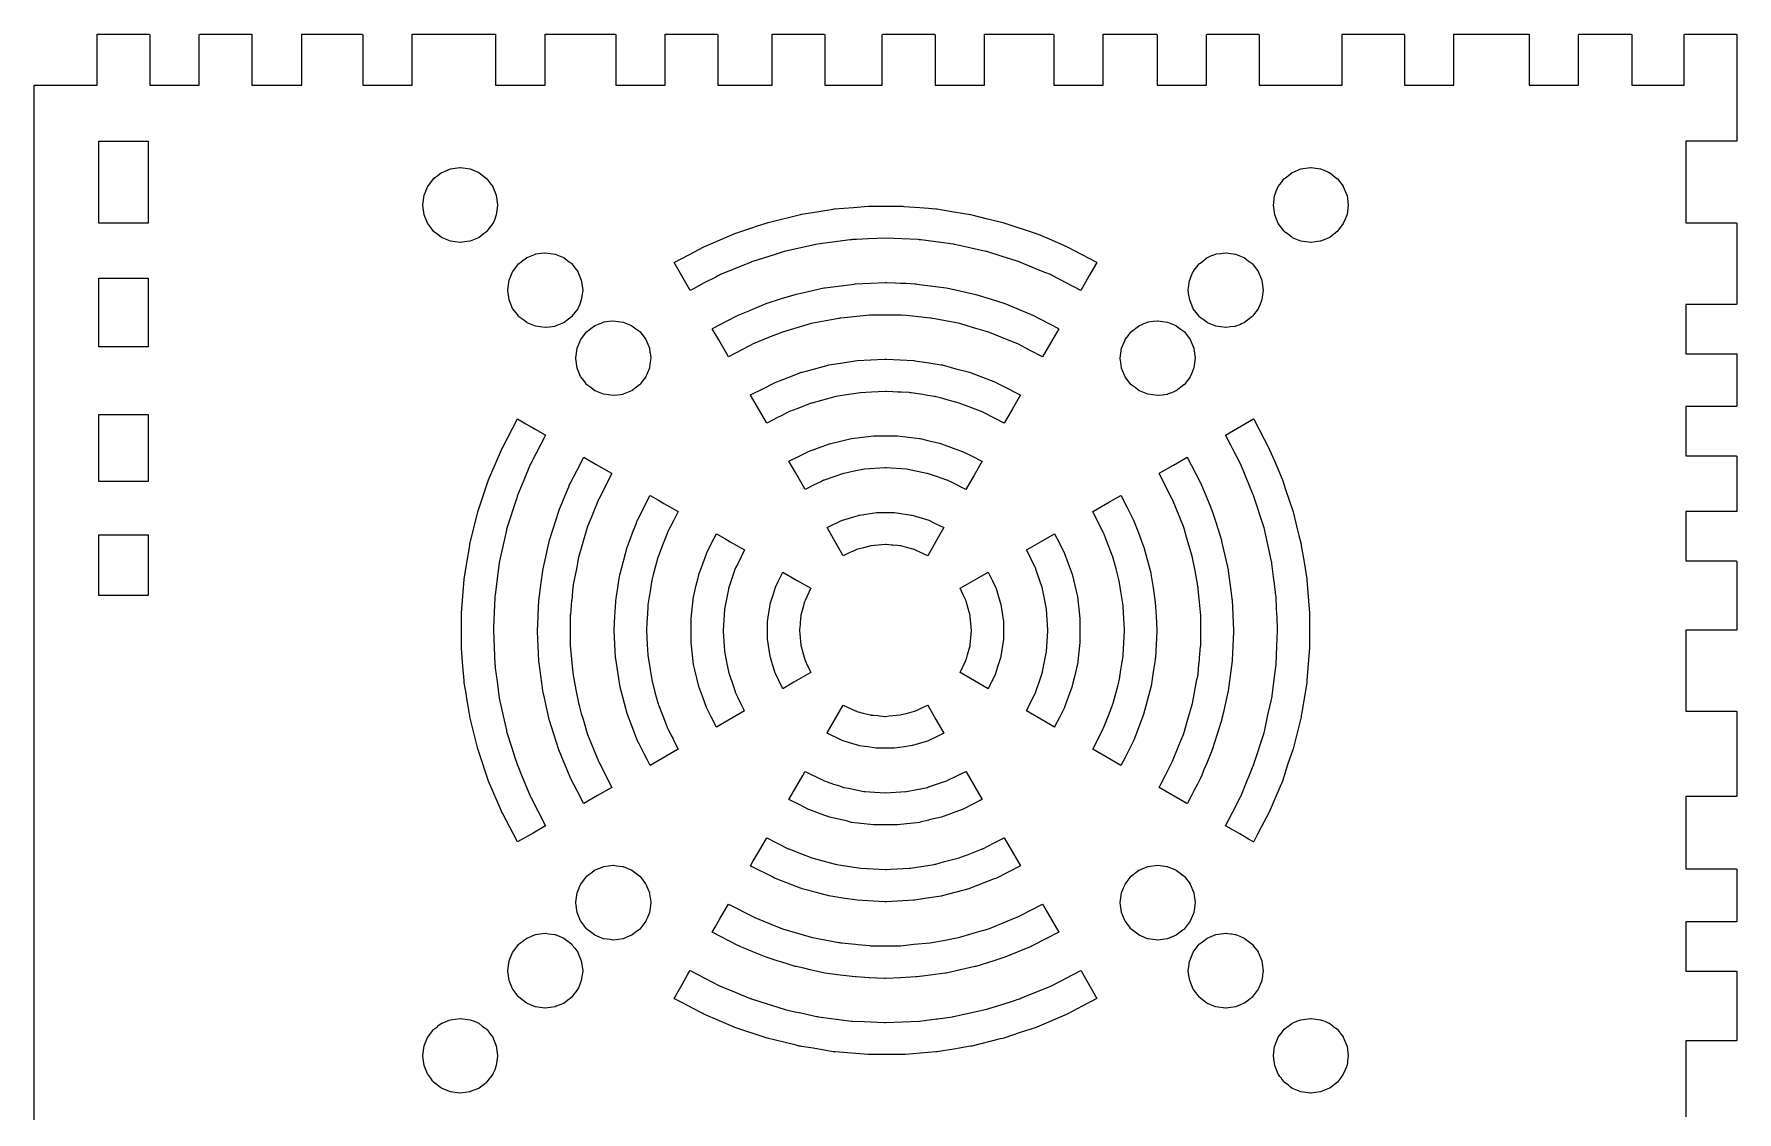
# Model space of a CAD drawing. Header units: metres. Extents: x 3 to 639, y 0 to 170.
# Drawn here: x 435.4 to 535.5, y 46.7 to 110.1 of the extents above; entities that cross this region are included whole.
import ezdxf

# ---------------------------------------------------------------- set-up
doc = ezdxf.new("R2010")
doc.units = ezdxf.units.M

msp = doc.modelspace()

# ---------------------------------------------------------------- linework, layer by layer
for points in [[(435.4, 6.62), (435.4, 56.55), (435.4, 106.48), (435.4, 107.05), (435.41, 107.09), (435.45, 107.1), (439.1, 107.1), (439.1, 110.05), (439.1, 110.05), (439.11, 110.09), (439.15, 110.1), (442.15, 110.1), (442.19, 110.09), (442.2, 110.05), (442.2, 110.05), (442.2, 107.1), (445.1, 107.1), (445.1, 110.05), (445.12, 110.09), (445.15, 110.1), (448.16, 110.1), (448.2, 110.09), (448.21, 110.05), (448.21, 107.1), (451.14, 107.1), (451.14, 110.05), (451.15, 110.09), (451.19, 110.1), (454.67, 110.1), (454.7, 110.09), (454.72, 110.05), (454.72, 107.1), (457.62, 107.1), (457.62, 110.05), (457.63, 110.09), (457.67, 110.1), (462.48, 110.1), (462.52, 110.09), (462.53, 110.05), (462.53, 107.1), (465.44, 107.1), (465.44, 110.05), (465.45, 110.09), (465.49, 110.1), (469.54, 110.1), (469.57, 110.09), (469.59, 110.05), (469.59, 107.1), (472.49, 107.1), (472.49, 110.05), (472.5, 110.09), (472.54, 110.1), (475.54, 110.1), (475.57, 110.09), (475.59, 110.05), (475.59, 107.1), (478.78, 107.1), (478.78, 110.05), (478.79, 110.09), (478.83, 110.1), (481.83, 110.1), (481.86, 110.09), (481.88, 110.05), (481.88, 107.1), (485.26, 107.1), (485.26, 110.05), (485.27, 110.09), (485.31, 110.1), (488.31, 110.1), (488.35, 110.09), (488.36, 110.05), (488.36, 107.1), (491.26, 107.1), (491.26, 110.05), (491.27, 110.09), (491.31, 110.1), (495.29, 110.1), (495.32, 110.09), (495.34, 110.05), (495.34, 107.1), (498.24, 107.1), (498.24, 110.05), (498.25, 110.09), (498.29, 110.1), (501.37, 110.1), (501.4, 110.09), (501.42, 110.05), (501.42, 107.1), (504.32, 107.1), (504.32, 110.05), (504.33, 110.09), (504.37, 110.1), (507.37, 110.1), (507.4, 110.09), (507.42, 110.05), (507.42, 107.1), (512.29, 107.1), (512.29, 110.05), (512.3, 110.09), (512.34, 110.1), (515.9, 110.1), (515.93, 110.09), (515.95, 110.05), (515.95, 107.1), (518.85, 107.1), (518.85, 110.05), (518.86, 110.09), (518.9, 110.1), (523.24, 110.1), (523.28, 110.09), (523.29, 110.05), (523.29, 107.1), (526.19, 107.1), (526.19, 110.05), (526.21, 110.09), (526.24, 110.1), (529.27, 110.1), (529.3, 110.09), (529.32, 110.05), (529.32, 107.1), (532.4, 107.1), (532.4, 110.05), (532.4, 110.05), (532.41, 110.09), (532.45, 110.1), (535.45, 110.1), (535.48, 110.09), (535.48, 110.08), (535.49, 110.08), (535.5, 110.05), (535.5, 110), (535.5, 109.97), (535.5, 109.96), (535.5, 109.94), (535.5, 109.94), (535.5, 109.93), (535.5, 109.31), (535.5, 108.82), (535.5, 108.8), (535.5, 108.76), (535.5, 108.71), (535.5, 108.63), (535.5, 108.61), (535.5, 108.55), (535.5, 108.46), (535.5, 108.38), (535.5, 108.3), (535.5, 108.25), (535.5, 108.22), (535.5, 107.67), (535.5, 107.64), (535.5, 107.56), (535.5, 107.45), (535.5, 107.31), (535.5, 107.15), (535.5, 106.98), (535.5, 106.81), (535.5, 106.67), (535.5, 106.57), (535.5, 106.51), (535.5, 103.85), (535.49, 103.81), (535.45, 103.8), (532.5, 103.8), (532.5, 99.01), (535.45, 99.01), (535.49, 98.99), (535.5, 98.96), (535.5, 94.26), (535.49, 94.23), (535.45, 94.21), (532.5, 94.21), (532.5, 91.31), (535.45, 91.31), (535.49, 91.3), (535.5, 91.26), (535.5, 88.26), (535.49, 88.23), (535.45, 88.21), (532.5, 88.21), (532.5, 85.31), (535.45, 85.31), (535.49, 85.3), (535.5, 85.26), (535.5, 82.08), (535.49, 82.04), (535.45, 82.03), (532.5, 82.03), (532.5, 79.13), (535.45, 79.13), (535.49, 79.11), (535.5, 79.08), (535.5, 75.11), (535.49, 75.08), (535.45, 75.06), (532.5, 75.06), (532.5, 70.3), (535.45, 70.3), (535.49, 70.29), (535.5, 70.25), (535.5, 65.34), (535.49, 65.3), (535.45, 65.29), (532.5, 65.29), (532.5, 61.03), (535.45, 61.03), (535.49, 61.02), (535.5, 60.98), (535.5, 57.98), (535.49, 57.95), (535.45, 57.93), (532.5, 57.93), (532.5, 55.02), (535.45, 55.02), (535.49, 55.01), (535.5, 54.97), (535.5, 50.98), (535.49, 50.95), (535.45, 50.93), (532.5, 50.93), (532.5, 46.47)], [(439.2, 103.8), (442.1, 103.8), (442.1, 98.98), (439.2, 98.98), (439.2, 103.8)], [(459.87, 97.93), (459.38, 98.13), (459.36, 98.14), (459.13, 98.32), (458.89, 98.49), (458.88, 98.51), (458.81, 98.61), (458.72, 98.73), (458.54, 98.96), (458.53, 98.98), (458.33, 99.47), (458.25, 100.03), (458.25, 100.05), (458.25, 100.07), (458.33, 100.63), (458.42, 100.87), (458.44, 100.92), (458.53, 101.12), (458.54, 101.14), (458.88, 101.59), (458.89, 101.61), (458.91, 101.62), (458.96, 101.66), (459.13, 101.78), (459.36, 101.96), (459.38, 101.97), (459.87, 102.17), (460.43, 102.25), (460.45, 102.25), (460.47, 102.25), (461.03, 102.17), (461.27, 102.08), (461.51, 101.98), (461.52, 101.97), (461.54, 101.96), (461.99, 101.62), (462.01, 101.61), (462.02, 101.59), (462.15, 101.42), (462.18, 101.37), (462.36, 101.14), (462.37, 101.12), (462.57, 100.63), (462.65, 100.07), (462.65, 100.05), (462.65, 100.03), (462.57, 99.47), (462.48, 99.23), (462.38, 98.99), (462.37, 98.98), (462.36, 98.96), (462.02, 98.51), (462.01, 98.49), (461.99, 98.48), (461.82, 98.35), (461.56, 98.15), (461.54, 98.14), (461.52, 98.13), (461.03, 97.93), (461.01, 97.92), (460.7, 97.88), (460.47, 97.85), (460.45, 97.85), (460.16, 97.89), (459.87, 97.93)], [(511.03, 97.93), (511.01, 97.92), (510.73, 97.89), (510.47, 97.85), (510.45, 97.85), (510.16, 97.89), (509.87, 97.93), (509.38, 98.13), (509.36, 98.14), (509.13, 98.32), (508.89, 98.49), (508.88, 98.51), (508.54, 98.96), (508.33, 99.47), (508.29, 99.76), (508.25, 100.05), (508.25, 100.07), (508.27, 100.18), (508.32, 100.61), (508.33, 100.63), (508.42, 100.87), (508.54, 101.14), (508.72, 101.37), (508.89, 101.61), (508.91, 101.62), (508.94, 101.64), (509.13, 101.78), (509.36, 101.96), (509.38, 101.97), (509.87, 102.17), (510.43, 102.25), (510.45, 102.25), (510.47, 102.25), (511.03, 102.17), (511.27, 102.08), (511.45, 102), (511.52, 101.97), (511.54, 101.96), (511.99, 101.62), (512.01, 101.61), (512.02, 101.59), (512.15, 101.42), (512.35, 101.16), (512.36, 101.14), (512.57, 100.63), (512.58, 100.61), (512.65, 100.05), (512.58, 99.49), (512.57, 99.47), (512.56, 99.45), (512.48, 99.23), (512.36, 98.96), (512.02, 98.51), (512.01, 98.49), (511.99, 98.48), (511.9, 98.42), (511.56, 98.15), (511.54, 98.14), (511.52, 98.13), (511.38, 98.07), (511.27, 98.02), (511.03, 97.93)], [(487.39, 98.02), (485.45, 98.1), (484.45, 98.06), (483.75, 98.03), (483.51, 98.02), (483.45, 98.01), (483.38, 98), (481.46, 97.75), (480.48, 97.53), (479.5, 97.32), (479.43, 97.3), (478.9, 97.13), (477.65, 96.73), (477.58, 96.71), (477.55, 96.7), (475.76, 95.96), (475.69, 95.93), (475.64, 95.9), (475.47, 95.81), (474.8, 95.47), (474.16, 95.13), (473.97, 95.03), (473.97, 95.03), (473.95, 95.06), (473.4, 96.02), (473.02, 96.68), (473.02, 96.68), (473.88, 97.13), (474.77, 97.6), (476.56, 98.36), (476.59, 98.38), (477.54, 98.69), (477.86, 98.8), (478.43, 98.99), (478.49, 99.01), (478.56, 99.03), (480.45, 99.49), (480.52, 99.51), (481.41, 99.65), (482.37, 99.81), (482.44, 99.82), (483.57, 99.91), (484.44, 99.98), (484.51, 99.98), (485.45, 99.98), (486.39, 99.98), (486.46, 99.98), (486.52, 99.97), (487.15, 99.92), (487.46, 99.9), (487.97, 99.86), (488.4, 99.82), (488.46, 99.82), (489.46, 99.66), (490.45, 99.49), (491.43, 99.25), (491.47, 99.24), (492.34, 99.03), (492.41, 99.01), (492.47, 98.99), (494.31, 98.38), (494.34, 98.36), (494.43, 98.33), (495.21, 98), (496.13, 97.6), (497.86, 96.7), (497.88, 96.68), (497.41, 95.87), (496.93, 95.03), (496.93, 95.03), (495.21, 95.93), (495.14, 95.96), (494.82, 96.09), (494.28, 96.31), (493.35, 96.7), (493.32, 96.71), (492.36, 97.01), (491.4, 97.32), (491.34, 97.33), (490.06, 97.61), (489.51, 97.74), (489.44, 97.75), (487.52, 98), (487.45, 98.01), (487.39, 98.02)], [(466.01, 92.92), (465.7, 92.88), (465.47, 92.85), (465.45, 92.85), (465.16, 92.89), (464.87, 92.93), (464.38, 93.13), (464.36, 93.14), (464.13, 93.32), (463.89, 93.49), (463.88, 93.51), (463.81, 93.61), (463.72, 93.73), (463.54, 93.96), (463.53, 93.98), (463.33, 94.47), (463.25, 95.03), (463.25, 95.05), (463.25, 95.07), (463.33, 95.63), (463.42, 95.87), (463.44, 95.92), (463.53, 96.12), (463.54, 96.14), (463.88, 96.59), (463.89, 96.61), (463.91, 96.62), (464.06, 96.74), (464.34, 96.95), (464.36, 96.96), (464.38, 96.97), (464.87, 97.17), (464.89, 97.18), (465.2, 97.22), (465.43, 97.25), (465.45, 97.25), (465.74, 97.21), (466.03, 97.17), (466.52, 96.97), (466.54, 96.96), (466.77, 96.78), (467.01, 96.61), (467.02, 96.59), (467.09, 96.49), (467.18, 96.37), (467.36, 96.14), (467.37, 96.12), (467.57, 95.63), (467.65, 95.07), (467.65, 95.05), (467.65, 95.03), (467.57, 94.47), (467.48, 94.23), (467.38, 93.99), (467.37, 93.98), (467.36, 93.96), (467.02, 93.51), (467.01, 93.49), (466.99, 93.48), (466.82, 93.35), (466.56, 93.15), (466.54, 93.14), (466.52, 93.13), (466.03, 92.93), (466.01, 92.92)], [(506.54, 93.14), (506.52, 93.13), (506.38, 93.07), (506.27, 93.02), (506.03, 92.93), (506.01, 92.92), (505.73, 92.89), (505.47, 92.85), (505.45, 92.85), (505.16, 92.89), (504.87, 92.93), (504.38, 93.13), (504.36, 93.14), (504.13, 93.32), (503.89, 93.49), (503.88, 93.51), (503.54, 93.96), (503.33, 94.47), (503.29, 94.76), (503.25, 95.05), (503.25, 95.07), (503.27, 95.18), (503.32, 95.61), (503.33, 95.63), (503.42, 95.87), (503.54, 96.14), (503.88, 96.59), (503.89, 96.61), (503.91, 96.62), (504, 96.68), (504.34, 96.95), (504.36, 96.96), (504.38, 96.97), (504.5, 97.02), (504.63, 97.08), (504.87, 97.17), (504.89, 97.18), (505.17, 97.21), (505.43, 97.25), (505.45, 97.25), (505.74, 97.21), (506.03, 97.17), (506.52, 96.97), (506.54, 96.96), (506.77, 96.78), (507.01, 96.61), (507.02, 96.59), (507.36, 96.14), (507.57, 95.63), (507.58, 95.61), (507.65, 95.05), (507.58, 94.49), (507.57, 94.47), (507.56, 94.45), (507.48, 94.23), (507.36, 93.96), (507.02, 93.51), (507.01, 93.49), (506.99, 93.48), (506.9, 93.42), (506.56, 93.15), (506.54, 93.14)], [(439.2, 91.72), (439.2, 95.76), (442.1, 95.76), (442.1, 91.72), (439.2, 91.72)], [(481.89, 95.19), (483.6, 95.41), (483.66, 95.42), (484.56, 95.46), (485.45, 95.5), (485.51, 95.5), (486.02, 95.48), (486.34, 95.46), (486.67, 95.45), (487.18, 95.42), (487.24, 95.42), (487.3, 95.41), (489.01, 95.19), (489.49, 95.08), (490.76, 94.8), (491.61, 94.53), (492.46, 94.26), (494.02, 93.62), (494.08, 93.59), (495.61, 92.8), (495.63, 92.78), (495.16, 91.97), (494.68, 91.13), (493.95, 91.51), (493.22, 91.89), (493.17, 91.91), (493.14, 91.93), (493.08, 91.95), (492.63, 92.13), (491.56, 92.56), (491.5, 92.58), (491.44, 92.6), (490.63, 92.84), (489.87, 93.06), (489.81, 93.08), (488.14, 93.4), (488.08, 93.41), (487.21, 93.5), (486.66, 93.55), (486.39, 93.57), (486.33, 93.58), (486.27, 93.58), (485.45, 93.58), (484.63, 93.58), (484.57, 93.58), (484.51, 93.57), (482.82, 93.41), (482.76, 93.4), (482.7, 93.39), (481.95, 93.25), (481.09, 93.08), (480.24, 92.83), (479.4, 92.58), (478.58, 92.26), (477.76, 91.93), (477.73, 91.91), (477.68, 91.89), (477.45, 91.77), (476.22, 91.13), (476.2, 91.16), (475.65, 92.12), (475.27, 92.78), (475.27, 92.78), (475.29, 92.8), (475.78, 93.05), (476.03, 93.18), (476.82, 93.59), (476.88, 93.62), (477.47, 93.86), (477.65, 93.94), (478.44, 94.26), (478.5, 94.28), (479.34, 94.55), (480.09, 94.78), (480.14, 94.8), (480.2, 94.81), (480.57, 94.9), (481.83, 95.18), (481.89, 95.19)], [(468.38, 89.13), (468.36, 89.14), (468.13, 89.32), (467.89, 89.49), (467.88, 89.51), (467.81, 89.61), (467.72, 89.73), (467.54, 89.96), (467.53, 89.98), (467.33, 90.47), (467.25, 91.03), (467.25, 91.05), (467.25, 91.07), (467.33, 91.63), (467.42, 91.87), (467.44, 91.92), (467.53, 92.12), (467.54, 92.14), (467.88, 92.59), (467.89, 92.61), (467.91, 92.62), (468.06, 92.74), (468.34, 92.95), (468.36, 92.96), (468.38, 92.97), (468.87, 93.17), (468.89, 93.18), (469.2, 93.22), (469.43, 93.25), (469.45, 93.25), (469.74, 93.21), (470.03, 93.17), (470.52, 92.97), (470.54, 92.96), (470.77, 92.78), (471.01, 92.61), (471.02, 92.59), (471.36, 92.14), (471.48, 91.87), (471.57, 91.63), (471.58, 91.61), (471.6, 91.41), (471.61, 91.34), (471.63, 91.22), (471.65, 91.07), (471.65, 91.05), (471.6, 90.7), (471.57, 90.47), (471.4, 90.06), (471.37, 89.98), (471.36, 89.96), (471.18, 89.73), (471.05, 89.55), (471.02, 89.51), (471.01, 89.49), (470.99, 89.48), (470.82, 89.35), (470.56, 89.15), (470.54, 89.14), (470.52, 89.13), (470.03, 88.93), (470.01, 88.92), (469.7, 88.88), (469.47, 88.85), (469.45, 88.85), (469.16, 88.89), (468.87, 88.93), (468.38, 89.13)], [(503.48, 90.23), (503.36, 89.96), (503.02, 89.51), (503.01, 89.49), (502.99, 89.48), (502.54, 89.14), (502.52, 89.13), (502.35, 89.06), (502.27, 89.02), (502.03, 88.93), (502.01, 88.92), (501.71, 88.88), (501.47, 88.85), (501.45, 88.85), (501.16, 88.89), (500.87, 88.93), (500.38, 89.13), (500.36, 89.14), (500.13, 89.32), (499.89, 89.49), (499.88, 89.51), (499.54, 89.96), (499.42, 90.23), (499.33, 90.47), (499.32, 90.49), (499.28, 90.79), (499.25, 91.03), (499.25, 91.05), (499.29, 91.34), (499.33, 91.63), (499.5, 92.04), (499.53, 92.12), (499.54, 92.14), (499.72, 92.37), (499.85, 92.55), (499.88, 92.59), (499.89, 92.61), (499.91, 92.62), (500.33, 92.94), (500.34, 92.95), (500.36, 92.96), (500.38, 92.97), (500.49, 93.02), (500.63, 93.08), (500.87, 93.17), (500.89, 93.18), (501.19, 93.22), (501.43, 93.25), (501.45, 93.25), (501.74, 93.21), (502.03, 93.17), (502.52, 92.97), (502.54, 92.96), (502.77, 92.78), (503.01, 92.61), (503.02, 92.59), (503.36, 92.14), (503.57, 91.63), (503.58, 91.61), (503.65, 91.05), (503.58, 90.49), (503.57, 90.47), (503.56, 90.45), (503.48, 90.23)], [(486.4, 89.05), (486.18, 89.06), (485.89, 89.08), (485.5, 89.1), (485.45, 89.1), (484.63, 89.06), (483.99, 89.02), (483.16, 88.89), (482.54, 88.79), (481.68, 88.56), (481.12, 88.41), (481.08, 88.4), (480.23, 88.07), (479.8, 87.91), (479.76, 87.89), (479.72, 87.88), (479.68, 87.85), (479.31, 87.66), (479.07, 87.54), (478.89, 87.45), (478.47, 87.24), (478.45, 87.27), (477.9, 88.22), (477.52, 88.88), (477.52, 88.89), (478.23, 89.25), (478.97, 89.63), (479.72, 89.92), (480.37, 90.16), (480.45, 90.2), (480.51, 90.22), (480.56, 90.23), (480.78, 90.29), (482.07, 90.64), (482.12, 90.65), (482.95, 90.78), (483.78, 90.91), (485.39, 91), (485.45, 91), (485.51, 91), (487.12, 90.91), (487.18, 90.9), (487.88, 90.79), (488.72, 90.66), (488.78, 90.65), (489.59, 90.43), (490.39, 90.22), (491.91, 89.64), (491.93, 89.63), (491.97, 89.61), (492.32, 89.43), (493.36, 88.9), (493.38, 88.89), (492.91, 88.08), (492.43, 87.24), (491.9, 87.51), (491.18, 87.88), (491.14, 87.89), (490.46, 88.15), (489.78, 88.41), (489.73, 88.43), (489.34, 88.53), (489.07, 88.6), (488.68, 88.71), (488.41, 88.78), (488.36, 88.79), (488.31, 88.8), (487.83, 88.88), (487.64, 88.91), (487.23, 88.97), (486.96, 89.02), (486.91, 89.02), (486.86, 89.03), (486.4, 89.05)], [(439.2, 87.74), (442.1, 87.74), (442.1, 83.8), (439.2, 83.8), (439.2, 87.74)], [(463.17, 63.85), (462.93, 64.31), (462.9, 64.37), (462.87, 64.43), (462.12, 66.19), (461.51, 68.03), (461.49, 68.09), (461.02, 69.98), (461.01, 70.05), (460.99, 70.12), (460.9, 70.71), (460.84, 71.04), (460.8, 71.34), (460.69, 71.97), (460.68, 72.04), (460.68, 72.1), (460.61, 72.95), (460.53, 73.98), (460.52, 74.04), (460.52, 74.11), (460.52, 75.05), (460.52, 75.99), (460.52, 76.06), (460.6, 77.06), (460.68, 78.06), (460.84, 79.02), (461.01, 80.05), (461.02, 80.12), (461.49, 82.01), (461.51, 82.07), (462.12, 83.91), (462.5, 84.81), (462.56, 84.94), (462.87, 85.67), (462.9, 85.73), (462.93, 85.79), (463.82, 87.48), (463.82, 87.48), (464.31, 87.2), (464.63, 87.01), (464.86, 86.88), (465.44, 86.55), (465.47, 86.53), (464.6, 84.86), (464.57, 84.81), (464.19, 83.88), (463.8, 82.95), (463.79, 82.92), (463.77, 82.85), (463.18, 81), (463.17, 80.94), (462.75, 79.04), (462.5, 77.12), (462.49, 77.05), (462.48, 76.99), (462.41, 75.22), (462.4, 75.12), (462.4, 75.05), (462.44, 74.05), (462.49, 73.05), (462.5, 72.98), (462.51, 72.84), (462.62, 72.05), (462.75, 71.06), (463.17, 69.16), (463.18, 69.1), (463.49, 68.14), (463.66, 67.59), (463.77, 67.25), (463.79, 67.18), (463.8, 67.15), (463.83, 67.09), (464.09, 66.45), (464.54, 65.36), (464.57, 65.29), (464.6, 65.24), (465.47, 63.57), (464.73, 63.14), (463.82, 62.62), (463.37, 63.48), (463.17, 63.85)], [(510.06, 79.06), (510.22, 78.06), (510.22, 78), (510.38, 76.06), (510.38, 75.99), (510.38, 75.05), (510.38, 74.11), (510.38, 74.04), (510.22, 72.1), (510.22, 72.04), (510.21, 71.97), (510.04, 70.94), (509.91, 70.12), (509.89, 70.05), (509.88, 69.98), (509.41, 68.09), (509.09, 67.14), (508.78, 66.19), (508.4, 65.29), (508, 64.37), (507.53, 63.48), (507.3, 63.04), (507.1, 62.64), (507.08, 62.62), (507.08, 62.62), (506.79, 62.78), (506.27, 63.09), (505.43, 63.57), (505.43, 63.57), (506.04, 64.73), (506.3, 65.24), (506.33, 65.29), (506.71, 66.22), (506.83, 66.5), (507.07, 67.09), (507.1, 67.15), (507.11, 67.18), (507.7, 69.03), (507.72, 69.1), (507.93, 70.08), (508.04, 70.58), (508.14, 70.99), (508.15, 71.06), (508.35, 72.61), (508.41, 73.05), (508.46, 74.1), (508.5, 75.05), (508.5, 75.12), (508.47, 75.8), (508.46, 76.05), (508.44, 76.35), (508.42, 76.99), (508.41, 77.05), (508.4, 77.12), (508.3, 77.94), (508.28, 78.05), (508.2, 78.67), (508.16, 78.98), (508.15, 79.04), (508.14, 79.11), (507.72, 81), (507.7, 81.07), (507.11, 82.92), (507.1, 82.95), (507.07, 83.01), (506.33, 84.81), (505.87, 85.7), (505.74, 85.93), (505.43, 86.53), (505.43, 86.53), (507.08, 87.48), (507.08, 87.48), (507.1, 87.46), (508, 85.73), (508.03, 85.67), (508.31, 85.01), (508.76, 83.94), (508.78, 83.91), (508.8, 83.85), (508.97, 83.34), (509.39, 82.07), (509.41, 82.01), (509.65, 81.03), (509.75, 80.63), (509.88, 80.12), (509.89, 80.05), (510.06, 79.06)], [(488.54, 86.07), (488.7, 86.03), (488.75, 86.02), (489.96, 85.57), (489.98, 85.57), (490.01, 85.55), (490.58, 85.27), (491.12, 84.99), (491.13, 84.99), (490.66, 84.18), (490.18, 83.34), (489.37, 83.74), (489.12, 83.86), (489.09, 83.88), (489.05, 83.89), (488.5, 84.08), (488.5, 84.08), (487.91, 84.28), (487.87, 84.28), (486.69, 84.52), (485.49, 84.6), (485.45, 84.6), (485.41, 84.6), (484.21, 84.52), (483.6, 84.4), (483.28, 84.33), (483.03, 84.28), (482.99, 84.28), (481.85, 83.89), (481.81, 83.88), (481.78, 83.86), (481.74, 83.84), (481.68, 83.81), (481.22, 83.59), (480.72, 83.34), (480.7, 83.37), (480.15, 84.33), (479.77, 84.99), (479.77, 84.99), (480.33, 85.27), (480.92, 85.57), (481.52, 85.79), (482.15, 86.02), (482.97, 86.21), (483.45, 86.33), (484.74, 86.48), (484.78, 86.48), (484.83, 86.48), (485.45, 86.48), (486.07, 86.48), (486.12, 86.48), (486.16, 86.48), (487.45, 86.33), (487.49, 86.32), (487.93, 86.21), (488.1, 86.17), (488.54, 86.07)], [(467.28, 78.66), (467.1, 77.74), (467.09, 77.68), (467.08, 77.62), (467.01, 76.83), (467, 76.81), (466.95, 76.26), (466.93, 75.99), (466.92, 75.93), (466.92, 75.87), (466.92, 75.05), (466.92, 74.23), (466.92, 74.17), (467.06, 72.76), (467.09, 72.42), (467.25, 71.55), (467.42, 70.69), (467.44, 70.63), (467.57, 70.17), (467.67, 69.84), (467.92, 69), (467.94, 68.94), (468.57, 67.36), (468.59, 67.33), (469.37, 65.82), (468.53, 65.34), (467.72, 64.87), (467.7, 64.89), (467.32, 65.63), (466.93, 66.37), (466.91, 66.42), (466.38, 67.69), (466.24, 68.04), (465.97, 68.89), (465.79, 69.45), (465.72, 69.69), (465.7, 69.74), (465.5, 70.62), (465.4, 71.09), (465.32, 71.43), (465.31, 71.49), (465.25, 71.97), (465.08, 73.26), (465, 74.99), (465, 75.05), (465, 75.11), (465.01, 75.35), (465.04, 75.94), (465.08, 76.84), (465.09, 76.9), (465.13, 77.23), (465.19, 77.72), (465.21, 77.85), (465.3, 78.55), (465.31, 78.61), (465.32, 78.67), (465.7, 80.36), (465.72, 80.41), (466.24, 82.06), (466.24, 82.08), (466.48, 82.64), (466.56, 82.85), (466.83, 83.49), (466.88, 83.62), (466.91, 83.68), (467.32, 84.47), (467.72, 85.23), (467.72, 85.23), (468.44, 84.81), (469.34, 84.3), (469.37, 84.28), (468.59, 82.77), (468.57, 82.74), (468.24, 81.92), (468.24, 81.9), (467.94, 81.16), (467.92, 81.1), (467.44, 79.47), (467.42, 79.41), (467.41, 79.35), (467.28, 78.66)], [(502.83, 68.61), (502.96, 68.94), (502.98, 69), (503.23, 69.84), (503.48, 70.69), (503.49, 70.75), (503.76, 72.16), (503.8, 72.36), (503.81, 72.42), (503.82, 72.48), (503.87, 73.07), (503.9, 73.29), (503.91, 73.43), (503.97, 74.11), (503.98, 74.17), (503.98, 74.23), (503.98, 75.05), (503.98, 75.87), (503.98, 75.93), (503.9, 76.72), (503.81, 77.68), (503.65, 78.55), (503.48, 79.41), (503.46, 79.47), (503.3, 80.01), (503.23, 80.26), (503.15, 80.54), (503, 81.04), (502.98, 81.1), (502.96, 81.16), (502.33, 82.74), (502.31, 82.77), (501.53, 84.28), (501.56, 84.3), (501.58, 84.31), (502.37, 84.76), (503.18, 85.23), (503.97, 83.73), (503.99, 83.68), (504.48, 82.51), (504.66, 82.06), (504.87, 81.41), (505.2, 80.36), (505.21, 80.3), (505.59, 78.61), (505.6, 78.55), (505.75, 77.39), (505.81, 76.9), (505.82, 76.84), (505.86, 75.94), (505.9, 75.05), (505.9, 74.99), (505.86, 74.1), (505.82, 73.32), (505.82, 73.26), (505.71, 72.38), (505.59, 71.49), (505.4, 70.62), (505.31, 70.25), (505.21, 69.8), (505.2, 69.74), (505.18, 69.69), (505.05, 69.26), (504.93, 68.89), (504.66, 68.04), (504.34, 67.25), (504.15, 66.81), (504.02, 66.48), (503.99, 66.42), (503.97, 66.37), (503.79, 66.02), (503.58, 65.63), (503.44, 65.35), (503.2, 64.89), (503.18, 64.87), (503.16, 64.88), (501.53, 65.82), (501.64, 66.02), (501.91, 66.55), (502.23, 67.17), (502.29, 67.28), (502.31, 67.33), (502.33, 67.36), (502.66, 68.18), (502.83, 68.61)], [(472.62, 69.32), (472.65, 69.28), (472.84, 68.91), (472.96, 68.67), (473.05, 68.49), (473.26, 68.07), (471.62, 67.12), (471.61, 67.12), (471.6, 67.14), (471.44, 67.46), (471.25, 67.83), (470.97, 68.38), (470.89, 68.53), (470.87, 68.57), (470.54, 69.44), (470.28, 70.11), (470.27, 70.16), (469.85, 71.72), (469.73, 72.48), (469.59, 73.38), (469.58, 73.43), (469.5, 75.05), (469.54, 75.89), (469.59, 76.72), (469.6, 76.78), (469.66, 77.2), (469.72, 77.55), (469.76, 77.84), (469.84, 78.32), (469.85, 78.38), (470.27, 79.94), (470.28, 79.99), (470.3, 80.05), (470.4, 80.3), (470.58, 80.78), (470.79, 81.32), (470.86, 81.51), (470.87, 81.53), (471.6, 82.96), (471.61, 82.98), (471.62, 82.98), (472.1, 82.7), (472.42, 82.51), (473.26, 82.03), (472.99, 81.5), (472.62, 80.78), (472.61, 80.74), (472.35, 80.06), (472.09, 79.38), (472.07, 79.33), (471.8, 78.32), (471.72, 78.01), (471.71, 77.96), (471.7, 77.91), (471.61, 77.36), (471.59, 77.24), (471.56, 77.02), (471.48, 76.56), (471.48, 76.51), (471.47, 76.46), (471.45, 76), (471.44, 75.78), (471.42, 75.49), (471.4, 75.1), (471.4, 75.05), (471.44, 74.23), (471.48, 73.59), (471.61, 72.76), (471.71, 72.14), (471.9, 71.43), (472.09, 70.72), (472.1, 70.68), (472.49, 69.67), (472.59, 69.4), (472.61, 69.36), (472.62, 69.32)], [(501.31, 73.38), (501.3, 73.32), (501.19, 72.62), (501.06, 71.78), (501.05, 71.72), (500.83, 70.91), (500.62, 70.11), (500.04, 68.59), (500.03, 68.57), (499.51, 67.55), (499.29, 67.12), (498.48, 67.59), (497.64, 68.07), (497.99, 68.76), (498.25, 69.28), (498.27, 69.32), (498.29, 69.36), (498.55, 70.04), (498.81, 70.72), (498.83, 70.77), (499.1, 71.78), (499.18, 72.09), (499.19, 72.14), (499.2, 72.19), (499.29, 72.74), (499.31, 72.86), (499.34, 73.08), (499.42, 73.54), (499.42, 73.59), (499.46, 74.32), (499.5, 75.05), (499.5, 75.1), (499.46, 75.74), (499.43, 76.46), (499.42, 76.51), (499.29, 77.34), (499.19, 77.96), (499, 78.67), (498.81, 79.38), (498.8, 79.42), (498.41, 80.43), (498.31, 80.7), (498.29, 80.74), (498.27, 80.78), (497.94, 81.43), (497.64, 82.03), (497.67, 82.05), (498.62, 82.6), (499.28, 82.98), (499.29, 82.98), (499.3, 82.96), (499.3, 82.96), (499.65, 82.27), (500.03, 81.53), (500.32, 80.78), (500.56, 80.13), (500.6, 80.05), (500.62, 79.99), (500.63, 79.94), (500.71, 79.64), (501.04, 78.43), (501.05, 78.38), (501.18, 77.55), (501.31, 76.72), (501.36, 75.89), (501.4, 75.05), (501.4, 74.99), (501.32, 73.45), (501.32, 73.43), (501.31, 73.38)], [(483.68, 79.77), (483.64, 79.75), (483.31, 79.6), (482.97, 79.44), (482.95, 79.47), (482.4, 80.43), (482.02, 81.09), (482.02, 81.09), (482.91, 81.52), (482.93, 81.53), (483.27, 81.63), (483.39, 81.67), (483.59, 81.73), (483.86, 81.81), (483.89, 81.82), (483.93, 81.83), (484.93, 81.98), (484.96, 81.98), (485.45, 81.98), (485.94, 81.98), (485.97, 81.98), (486.97, 81.83), (487.01, 81.82), (487.6, 81.64), (487.99, 81.52), (488, 81.52), (488.33, 81.36), (488.44, 81.3), (488.63, 81.21), (488.88, 81.09), (488.41, 80.28), (487.93, 79.44), (487.22, 79.77), (487.2, 79.78), (487.16, 79.8), (487.13, 79.81), (486.76, 79.91), (486.35, 80.02), (486.32, 80.02), (486.29, 80.03), (486.16, 80.04), (485.88, 80.06), (485.8, 80.07), (485.48, 80.1), (485.45, 80.1), (485.24, 80.08), (484.58, 80.02), (484.16, 79.91), (483.74, 79.8), (483.7, 79.78), (483.68, 79.77)], [(439.2, 77.1), (439.2, 80.66), (442.1, 80.66), (442.1, 77.1), (439.2, 77.1)], [(474.95, 79.61), (475.23, 80.17), (475.51, 80.72), (475.51, 80.73), (475.51, 80.73), (476, 80.45), (476.32, 80.26), (477.16, 79.78), (476.76, 78.97), (476.64, 78.72), (476.62, 78.69), (476.42, 78.1), (476.22, 77.51), (476.22, 77.47), (475.98, 76.29), (475.94, 75.67), (475.9, 75.05), (475.9, 75.01), (475.96, 74.13), (475.98, 73.85), (475.98, 73.81), (476.1, 73.2), (476.13, 73.08), (476.22, 72.63), (476.22, 72.59), (476.24, 72.55), (476.51, 71.76), (476.61, 71.45), (476.62, 71.41), (476.64, 71.38), (476.66, 71.34), (476.75, 71.15), (476.91, 70.82), (477.15, 70.34), (477.16, 70.32), (475.51, 69.37), (475.51, 69.37), (475.23, 69.93), (474.93, 70.52), (474.71, 71.12), (474.48, 71.75), (474.25, 72.74), (474.17, 73.05), (474.02, 74.34), (474.02, 74.38), (474.02, 74.43), (474.02, 75.05), (474.02, 75.67), (474.02, 75.72), (474.02, 75.76), (474.17, 77.05), (474.18, 77.09), (474.29, 77.53), (474.33, 77.7), (474.43, 78.14), (474.47, 78.3), (474.48, 78.35), (474.5, 78.39), (474.63, 78.75), (474.93, 79.56), (474.93, 79.58), (474.95, 79.61)], [(496.4, 71.71), (496.27, 71.35), (495.97, 70.54), (495.97, 70.52), (495.95, 70.49), (495.67, 69.93), (495.39, 69.38), (495.39, 69.37), (494.58, 69.84), (493.74, 70.32), (494.14, 71.13), (494.26, 71.38), (494.28, 71.41), (494.29, 71.45), (494.48, 72), (494.48, 72), (494.68, 72.59), (494.68, 72.63), (494.92, 73.81), (495, 75.01), (495, 75.05), (495, 75.09), (494.92, 76.29), (494.8, 76.9), (494.77, 77.02), (494.68, 77.47), (494.68, 77.51), (494.29, 78.65), (494.28, 78.69), (494.26, 78.72), (494.24, 78.76), (494.15, 78.95), (493.99, 79.28), (493.75, 79.76), (493.74, 79.78), (493.77, 79.8), (494.73, 80.35), (495.39, 80.73), (495.39, 80.73), (495.67, 80.17), (495.97, 79.58), (496.19, 78.98), (496.42, 78.35), (496.65, 77.36), (496.73, 77.05), (496.88, 75.76), (496.88, 75.72), (496.88, 75.67), (496.88, 75.05), (496.88, 74.43), (496.88, 74.38), (496.88, 74.34), (496.73, 73.05), (496.72, 73.01), (496.61, 72.57), (496.57, 72.4), (496.47, 71.96), (496.43, 71.8), (496.42, 71.75), (496.4, 71.71)], [(478.68, 76.61), (478.86, 77.2), (478.98, 77.59), (478.98, 77.6), (479.14, 77.93), (479.2, 78.04), (479.29, 78.23), (479.41, 78.48), (480.22, 78.01), (481.06, 77.53), (480.82, 77.03), (480.72, 76.8), (480.7, 76.76), (480.69, 76.73), (480.59, 76.36), (480.48, 75.95), (480.48, 75.92), (480.47, 75.89), (480.46, 75.76), (480.44, 75.48), (480.43, 75.4), (480.4, 75.08), (480.4, 75.05), (480.42, 74.84), (480.48, 74.18), (480.59, 73.76), (480.7, 73.34), (480.72, 73.3), (480.73, 73.28), (480.87, 72.97), (480.9, 72.91), (481, 72.7), (481.06, 72.57), (481.03, 72.55), (480.07, 72), (479.41, 71.62), (479.41, 71.62), (479.16, 72.14), (478.98, 72.51), (478.97, 72.53), (478.87, 72.87), (478.83, 72.99), (478.77, 73.19), (478.69, 73.46), (478.68, 73.49), (478.67, 73.53), (478.52, 74.53), (478.52, 74.56), (478.52, 75.05), (478.52, 75.54), (478.52, 75.57), (478.6, 76.09), (478.65, 76.41), (478.67, 76.57), (478.68, 76.61)], [(491.92, 72.51), (491.92, 72.5), (491.76, 72.17), (491.7, 72.06), (491.61, 71.87), (491.49, 71.62), (490.68, 72.09), (489.84, 72.57), (490.17, 73.28), (490.18, 73.3), (490.2, 73.34), (490.21, 73.37), (490.27, 73.62), (490.31, 73.76), (490.35, 73.89), (490.42, 74.15), (490.42, 74.18), (490.43, 74.21), (490.5, 75.05), (490.43, 75.89), (490.42, 75.92), (490.31, 76.33), (490.2, 76.76), (490.18, 76.8), (490.17, 76.82), (490.15, 76.87), (490, 77.19), (489.84, 77.53), (489.87, 77.55), (490.83, 78.1), (491.49, 78.48), (491.49, 78.48), (491.74, 77.96), (491.92, 77.59), (491.93, 77.57), (492.03, 77.23), (492.07, 77.11), (492.13, 76.91), (492.21, 76.64), (492.22, 76.61), (492.23, 76.57), (492.38, 75.57), (492.38, 75.54), (492.38, 75.05), (492.38, 74.56), (492.38, 74.53), (492.23, 73.53), (492.22, 73.49), (492.04, 72.9), (491.92, 72.51)], [(485.45, 70), (485.66, 70.02), (486.32, 70.08), (486.74, 70.19), (487.16, 70.3), (487.2, 70.32), (487.22, 70.33), (487.27, 70.35), (487.59, 70.5), (487.93, 70.66), (487.95, 70.63), (487.96, 70.61), (488.41, 69.82), (488.88, 69.01), (488.44, 68.8), (487.99, 68.58), (487.97, 68.57), (487.38, 68.39), (487.04, 68.29), (487.01, 68.28), (486.57, 68.21), (485.97, 68.12), (485.94, 68.12), (485.45, 68.12), (484.96, 68.12), (484.93, 68.12), (484.89, 68.12), (484.67, 68.16), (484.41, 68.2), (484.21, 68.23), (483.93, 68.27), (483.89, 68.28), (483.39, 68.43), (482.91, 68.58), (482.02, 69.01), (482.03, 69.03), (482.97, 70.66), (483.68, 70.33), (483.7, 70.32), (483.74, 70.3), (483.77, 70.29), (484.14, 70.19), (484.55, 70.08), (484.58, 70.08), (484.61, 70.07), (484.74, 70.06), (485.02, 70.04), (485.1, 70.03), (485.42, 70), (485.45, 70)], [(483.03, 65.82), (483.28, 65.77), (484.17, 65.59), (484.21, 65.58), (484.25, 65.58), (484.81, 65.54), (484.83, 65.54), (485.45, 65.5), (486.65, 65.58), (486.69, 65.58), (487.3, 65.7), (487.91, 65.82), (487.97, 65.85), (489.09, 66.22), (489.12, 66.24), (490.18, 66.76), (490.2, 66.73), (491.13, 65.11), (491.12, 65.11), (490.62, 64.85), (490.01, 64.55), (489.98, 64.53), (489.96, 64.53), (488.75, 64.08), (488.1, 63.93), (487.98, 63.9), (487.49, 63.78), (487.45, 63.77), (486.16, 63.62), (486.12, 63.62), (486.07, 63.62), (485.45, 63.62), (484.83, 63.62), (484.78, 63.62), (484.74, 63.62), (483.45, 63.77), (483.15, 63.85), (482.15, 64.08), (482.11, 64.1), (481.82, 64.2), (480.94, 64.53), (480.92, 64.53), (480.41, 64.79), (479.77, 65.11), (480.24, 65.92), (480.59, 66.53), (480.7, 66.73), (480.72, 66.76), (481.69, 66.28), (481.74, 66.26), (481.78, 66.24), (481.81, 66.22), (482.4, 66.02), (482.68, 65.93), (482.95, 65.84), (482.99, 65.82), (483.03, 65.82)], [(492.67, 60.85), (491.93, 60.47), (491.84, 60.44), (490.39, 59.88), (490.34, 59.87), (488.78, 59.45), (488.72, 59.44), (487.77, 59.29), (487.18, 59.2), (487.12, 59.19), (485.51, 59.1), (485.45, 59.1), (485.39, 59.1), (483.78, 59.19), (482.95, 59.32), (482.12, 59.45), (481.31, 59.67), (480.63, 59.85), (480.56, 59.87), (480.51, 59.88), (480.45, 59.9), (479.33, 60.34), (478.99, 60.46), (478.97, 60.47), (478.93, 60.49), (478.8, 60.56), (477.54, 61.2), (477.52, 61.21), (477.52, 61.22), (477.68, 61.5), (477.99, 62.02), (478.47, 62.86), (479.72, 62.22), (479.76, 62.21), (480.51, 61.92), (481.12, 61.69), (482.49, 61.32), (482.54, 61.31), (482.59, 61.3), (483.99, 61.08), (484.72, 61.04), (485.45, 61), (485.5, 61), (485.75, 61.02), (486.86, 61.07), (486.91, 61.08), (488.31, 61.3), (488.36, 61.31), (488.41, 61.32), (488.92, 61.46), (489.07, 61.5), (489.78, 61.69), (489.82, 61.7), (490.21, 61.85), (491.1, 62.19), (491.14, 62.21), (491.18, 62.22), (491.83, 62.56), (492.35, 62.82), (492.43, 62.86), (493.38, 61.22), (493.38, 61.21), (492.67, 60.85)], [(467.33, 58.47), (467.25, 59.03), (467.25, 59.05), (467.25, 59.07), (467.33, 59.63), (467.53, 60.12), (467.54, 60.14), (467.88, 60.59), (467.89, 60.61), (467.91, 60.62), (468.02, 60.7), (468.13, 60.78), (468.18, 60.82), (468.34, 60.95), (468.36, 60.96), (468.38, 60.97), (468.65, 61.08), (468.87, 61.17), (469.16, 61.21), (469.45, 61.25), (469.47, 61.25), (469.64, 61.22), (470.01, 61.18), (470.03, 61.17), (470.27, 61.08), (470.54, 60.96), (470.77, 60.78), (471.01, 60.61), (471.02, 60.59), (471.08, 60.5), (471.35, 60.16), (471.36, 60.14), (471.48, 59.87), (471.57, 59.63), (471.58, 59.61), (471.6, 59.42), (471.61, 59.34), (471.63, 59.23), (471.65, 59.07), (471.65, 59.05), (471.61, 58.73), (471.57, 58.47), (471.45, 58.18), (471.37, 57.98), (471.36, 57.96), (471.18, 57.73), (471.01, 57.49), (470.99, 57.48), (470.82, 57.35), (470.56, 57.15), (470.54, 57.14), (470.52, 57.13), (470.25, 57.02), (470.03, 56.93), (469.74, 56.89), (469.45, 56.85), (469.43, 56.85), (469.26, 56.88), (468.89, 56.92), (468.87, 56.93), (468.63, 57.02), (468.36, 57.14), (468.19, 57.27), (467.89, 57.49), (467.88, 57.51), (467.86, 57.54), (467.72, 57.73), (467.54, 57.96), (467.53, 57.98), (467.33, 58.47)], [(499.55, 57.94), (499.54, 57.96), (499.42, 58.23), (499.33, 58.47), (499.32, 58.49), (499.29, 58.77), (499.25, 59.03), (499.25, 59.05), (499.29, 59.34), (499.33, 59.63), (499.45, 59.92), (499.53, 60.12), (499.54, 60.14), (499.72, 60.37), (499.89, 60.61), (499.91, 60.62), (500.33, 60.94), (500.34, 60.95), (500.36, 60.96), (500.87, 61.17), (500.89, 61.18), (501.45, 61.25), (502.01, 61.18), (502.03, 61.17), (502.05, 61.16), (502.27, 61.08), (502.54, 60.96), (502.78, 60.78), (503.01, 60.61), (503.02, 60.59), (503.08, 60.5), (503.35, 60.16), (503.36, 60.14), (503.57, 59.63), (503.6, 59.47), (503.65, 59.05), (503.65, 59.03), (503.63, 58.92), (503.61, 58.76), (503.61, 58.72), (503.58, 58.49), (503.57, 58.47), (503.55, 58.41), (503.48, 58.23), (503.36, 57.96), (503.18, 57.73), (503.01, 57.49), (502.99, 57.48), (502.95, 57.45), (502.77, 57.32), (502.54, 57.14), (502.03, 56.93), (502.01, 56.92), (501.45, 56.85), (501.16, 56.89), (501.03, 56.9), (500.89, 56.92), (500.87, 56.93), (500.76, 56.97), (500.63, 57.02), (500.36, 57.14), (500.13, 57.32), (499.89, 57.49), (499.88, 57.51), (499.82, 57.6), (499.55, 57.94)], [(489.01, 54.91), (488.95, 54.9), (487.79, 54.75), (487.3, 54.69), (487.24, 54.68), (486.34, 54.64), (485.45, 54.6), (485.39, 54.6), (484.49, 54.64), (483.72, 54.68), (483.66, 54.68), (482.78, 54.79), (481.89, 54.91), (481.02, 55.1), (480.65, 55.19), (480.2, 55.29), (480.14, 55.3), (480.09, 55.32), (479.73, 55.43), (479.29, 55.57), (479.15, 55.61), (478.5, 55.82), (478.44, 55.84), (477.65, 56.16), (477.28, 56.32), (476.88, 56.48), (476.82, 56.51), (476.77, 56.53), (475.27, 57.32), (475.27, 57.32), (475.43, 57.6), (475.74, 58.13), (476.22, 58.97), (477.73, 58.19), (477.76, 58.17), (478.58, 57.84), (479.4, 57.52), (480.28, 57.26), (481.09, 57.02), (481.15, 57.01), (482.7, 56.71), (482.76, 56.7), (482.82, 56.69), (482.88, 56.68), (483.47, 56.63), (483.69, 56.6), (483.83, 56.59), (484.51, 56.53), (484.57, 56.52), (484.63, 56.52), (485.45, 56.52), (486.27, 56.52), (486.33, 56.52), (487.12, 56.6), (488.08, 56.69), (488.95, 56.85), (489.81, 57.02), (489.87, 57.04), (490.41, 57.2), (490.66, 57.27), (490.94, 57.35), (491.44, 57.5), (491.5, 57.52), (491.56, 57.54), (492.61, 57.96), (493.08, 58.15), (493.14, 58.17), (493.17, 58.19), (493.22, 58.21), (493.42, 58.32), (493.95, 58.59), (494.68, 58.97), (495.63, 57.32), (495.63, 57.32), (494.87, 56.92), (494.08, 56.51), (494.02, 56.48), (492.46, 55.84), (491.81, 55.63), (490.76, 55.3), (490.7, 55.29), (489.01, 54.91)], [(467.65, 55.05), (467.65, 55.03), (467.57, 54.47), (467.48, 54.23), (467.4, 54.05), (467.37, 53.98), (467.36, 53.96), (467.02, 53.51), (467.01, 53.49), (466.99, 53.48), (466.78, 53.32), (466.56, 53.15), (466.54, 53.14), (466.52, 53.13), (466.1, 52.96), (466.03, 52.93), (465.74, 52.89), (465.45, 52.85), (465.43, 52.85), (464.87, 52.93), (464.63, 53.02), (464.36, 53.14), (464.32, 53.17), (463.89, 53.49), (463.88, 53.51), (463.86, 53.54), (463.72, 53.73), (463.54, 53.96), (463.53, 53.98), (463.33, 54.47), (463.25, 55.03), (463.25, 55.05), (463.25, 55.07), (463.33, 55.63), (463.53, 56.12), (463.54, 56.14), (463.88, 56.59), (463.89, 56.61), (463.91, 56.62), (464.02, 56.7), (464.13, 56.78), (464.18, 56.82), (464.34, 56.95), (464.36, 56.96), (464.38, 56.97), (464.65, 57.08), (464.87, 57.17), (465.16, 57.21), (465.45, 57.25), (465.47, 57.25), (465.64, 57.22), (466.01, 57.18), (466.03, 57.17), (466.27, 57.08), (466.54, 56.96), (466.77, 56.78), (467.01, 56.61), (467.02, 56.59), (467.04, 56.56), (467.18, 56.37), (467.36, 56.14), (467.37, 56.12), (467.57, 55.63), (467.65, 55.07), (467.65, 55.05)], [(507.57, 54.47), (507.55, 54.41), (507.48, 54.23), (507.36, 53.96), (507.18, 53.73), (507.01, 53.49), (506.99, 53.48), (506.78, 53.32), (506.56, 53.15), (506.54, 53.14), (506.36, 53.06), (506.03, 52.93), (505.47, 52.85), (505.45, 52.85), (505.43, 52.85), (504.87, 52.93), (504.76, 52.97), (504.38, 53.13), (504.36, 53.14), (504.34, 53.15), (503.89, 53.49), (503.88, 53.51), (503.82, 53.6), (503.55, 53.94), (503.54, 53.96), (503.33, 54.47), (503.29, 54.76), (503.25, 55.05), (503.25, 55.07), (503.28, 55.28), (503.32, 55.61), (503.33, 55.63), (503.54, 56.14), (503.72, 56.37), (503.89, 56.61), (503.91, 56.62), (504, 56.68), (504.34, 56.95), (504.36, 56.96), (504.87, 57.17), (505.05, 57.2), (505.45, 57.25), (505.47, 57.25), (505.58, 57.23), (505.74, 57.21), (505.78, 57.21), (506.01, 57.18), (506.03, 57.17), (506.09, 57.15), (506.27, 57.08), (506.54, 56.96), (506.77, 56.78), (507.01, 56.61), (507.02, 56.59), (507.08, 56.5), (507.35, 56.16), (507.36, 56.14), (507.57, 55.63), (507.6, 55.47), (507.65, 55.05), (507.65, 55.03), (507.63, 54.92), (507.61, 54.76), (507.61, 54.72), (507.58, 54.49), (507.57, 54.47)], [(492.2, 51.04), (490.52, 50.62), (490.45, 50.61), (489.46, 50.44), (488.46, 50.28), (488.4, 50.28), (486.61, 50.13), (486.52, 50.13), (486.46, 50.12), (486.39, 50.12), (485.45, 50.12), (484.51, 50.12), (484.44, 50.12), (482.5, 50.28), (482.44, 50.28), (482.37, 50.29), (481.19, 50.49), (480.52, 50.59), (480.45, 50.61), (480.38, 50.62), (480.19, 50.67), (479.47, 50.85), (478.49, 51.09), (478.43, 51.11), (476.59, 51.72), (476.56, 51.74), (476.1, 51.93), (475.69, 52.1), (474.77, 52.5), (474.71, 52.53), (474.07, 52.86), (473.88, 52.97), (473.43, 53.2), (473.04, 53.4), (473.02, 53.42), (473.49, 54.23), (473.84, 54.84), (473.95, 55.04), (473.97, 55.07), (474.8, 54.63), (475.69, 54.17), (476.62, 53.79), (477.4, 53.46), (477.49, 53.43), (477.55, 53.4), (477.58, 53.39), (478.12, 53.22), (479.5, 52.78), (479.56, 52.77), (480.13, 52.64), (480.48, 52.57), (480.64, 52.53), (481.39, 52.36), (481.46, 52.35), (481.52, 52.34), (483.45, 52.09), (483.51, 52.08), (484.19, 52.06), (485.38, 52), (485.45, 52), (486.45, 52.04), (487.45, 52.09), (488.45, 52.22), (488.53, 52.23), (489.38, 52.34), (489.44, 52.35), (490.42, 52.57), (491.4, 52.78), (491.47, 52.8), (491.52, 52.82), (492.36, 53.09), (493.04, 53.3), (493.25, 53.37), (493.32, 53.39), (493.35, 53.4), (493.41, 53.43), (495.21, 54.17), (496.93, 55.07), (496.93, 55.07), (496.95, 55.04), (497.88, 53.42), (497.02, 52.97), (496.13, 52.5), (494.34, 51.74), (494.31, 51.72), (493.36, 51.41), (492.41, 51.09), (492.34, 51.07), (492.2, 51.04)], [(458.25, 50.07), (458.33, 50.63), (458.53, 51.12), (458.54, 51.14), (458.88, 51.59), (458.89, 51.61), (458.91, 51.62), (458.96, 51.66), (459.13, 51.78), (459.14, 51.8), (459.34, 51.95), (459.36, 51.96), (459.38, 51.97), (459.8, 52.14), (459.87, 52.17), (460.16, 52.21), (460.45, 52.25), (460.47, 52.25), (461.03, 52.17), (461.27, 52.08), (461.54, 51.96), (461.77, 51.78), (462.01, 51.61), (462.02, 51.59), (462.07, 51.53), (462.18, 51.37), (462.36, 51.14), (462.37, 51.12), (462.57, 50.63), (462.65, 50.07), (462.65, 50.05), (462.65, 50.03), (462.57, 49.47), (462.48, 49.23), (462.39, 49.03), (462.37, 48.98), (462.36, 48.96), (462.02, 48.51), (462.01, 48.49), (461.99, 48.48), (461.85, 48.37), (461.56, 48.15), (461.54, 48.14), (461.52, 48.13), (461.1, 47.96), (461.03, 47.93), (460.74, 47.89), (460.45, 47.85), (460.43, 47.85), (459.87, 47.93), (459.63, 48.02), (459.36, 48.14), (459.29, 48.19), (458.89, 48.49), (458.88, 48.51), (458.83, 48.57), (458.72, 48.73), (458.54, 48.96), (458.53, 48.98), (458.33, 49.47), (458.25, 50.03), (458.25, 50.05), (458.25, 50.07)], [(508.25, 50.05), (508.25, 50.07), (508.27, 50.24), (508.32, 50.61), (508.33, 50.63), (508.54, 51.14), (508.76, 51.44), (508.89, 51.61), (509.34, 51.95), (509.36, 51.96), (509.63, 52.08), (509.87, 52.17), (510.43, 52.25), (510.45, 52.25), (510.47, 52.25), (511.03, 52.17), (511.13, 52.13), (511.27, 52.08), (511.32, 52.06), (511.52, 51.97), (511.54, 51.96), (511.56, 51.95), (511.66, 51.87), (511.77, 51.78), (512.01, 51.61), (512.02, 51.59), (512.15, 51.42), (512.18, 51.37), (512.27, 51.27), (512.35, 51.16), (512.36, 51.14), (512.57, 50.63), (512.58, 50.61), (512.65, 50.05), (512.61, 49.76), (512.6, 49.67), (512.58, 49.49), (512.57, 49.47), (512.55, 49.4), (512.48, 49.23), (512.36, 48.96), (512.14, 48.66), (512.01, 48.49), (511.56, 48.15), (511.54, 48.14), (511.36, 48.06), (511.03, 47.93), (510.47, 47.85), (510.45, 47.85), (510.43, 47.85), (509.87, 47.93), (509.76, 47.97), (509.38, 48.13), (509.36, 48.14), (509.34, 48.15), (509.24, 48.23), (509.13, 48.32), (508.89, 48.49), (508.88, 48.51), (508.75, 48.68), (508.72, 48.73), (508.63, 48.83), (508.55, 48.94), (508.54, 48.96), (508.33, 49.47), (508.29, 49.76), (508.25, 50.05)]]:
    msp.add_lwpolyline(points)

doc.saveas('drawing.dxf')
